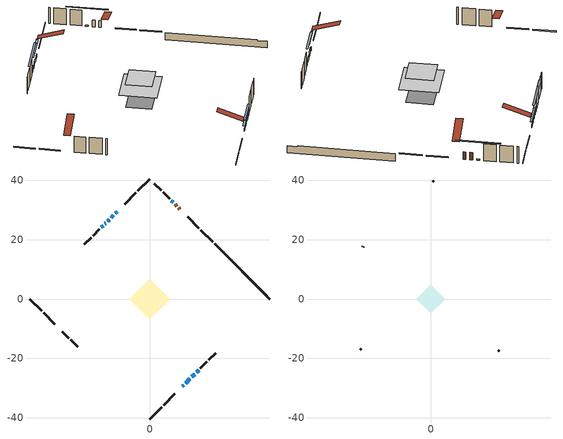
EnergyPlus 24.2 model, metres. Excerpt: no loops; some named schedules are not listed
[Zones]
conditioned space
 floor adiabatic (AdiabaticFloorConstruction): -6.86,0 0,6.86 6.86,0 0,-6.86 z2.77
 floor foundation (Slab1 construction): -4.63,0.12 -0.12,4.63 4.63,-0.12 0.12,-4.63 z-1.86
 wall outside (RimJoist1 construction): 0,-40.35 3.98,-36.38 / -40.35,0 -36.38,-3.98 / 0,40.35 -3.98,36.38 / 21.16,19.19 17.18,23.17 z0.33:0.63
 wall outside (RimJoist2 construction): 4.63,-35.72 8.43,-31.92 / -35.72,-4.63 -31.92,-8.43 / -4.63,35.72 -8.43,31.92 / 16.53,23.83 12.73,27.63 z0.33:0.63
 wall outside (AdiabaticWallConstruction 1): 10.17,30.18 9.74,30.62 / 9.08,31.27 8.51,31.85 z0.33:2.36
 wall outside (AdiabaticWallConstruction): 10.99,-29.36 11.42,-28.93 z0.33:1.09; 7.85,32.5 7.31,33.04 / -15.72,24.63 -16.26,24.09 z0.33:0.69; -10.99,29.36 -11.57,28.79 / -12.22,28.13 -13.01,27.34 z0.33:1.25; 12.08,-28.28 13.48,-26.87 z0.33:1.85; -13.67,26.68 -14.16,26.2 / -14.81,25.54 -15.06,25.29 / 14.14,-26.22 15.08,-25.27 / 15.74,-24.62 16.4,-23.96 z0.33:1.55
 wall outside (Wall1 construction): 17.05,-23.3 19.19,-21.17 / -29.36,-10.99 -27.23,-13.12 / -16.92,23.44 -19.05,21.31 / 6.66,33.7 4.52,35.83 z0.33:5.21
 wall outside (Wall2 construction): 19.84,-20.51 22.12,-18.23 / -26.57,-13.78 -24.29,-16.06 / -19.7,20.65 -21.99,18.37 / 3.87,36.49 1.59,38.77 z0.33:5.21
 wall foundation (FoundationWall1 construction): 21.82,18.54,-1.86 21.82,18.54,0.33 38.5,1.85,0.33 38.5,1.85,0.12 40.35,0,0.12 40.35,0,-1.86
 window (WindowConstruction 7): 10.99,-29.36 11.42,-28.93 z0.33:1.09
 window (WindowConstruction 9): 7.85,32.5 7.31,33.04 z0.33:0.69
 window (WindowConstruction): -10.99,29.36 -11.57,28.79 z0.33:1.24
 window (WindowConstruction 1): -12.22,28.13 -13.01,27.34 z0.33:1.24
 window (WindowConstruction 2): 12.08,-28.27 13.48,-26.87 z0.33:1.85
 window (WindowConstruction 3): -13.67,26.68 -14.16,26.2 z0.33:1.55
 window (WindowConstruction 4): -14.81,25.54 -15.06,25.29 z0.33:1.55
 window (WindowConstruction 5): 14.14,-26.22 15.08,-25.27 z0.33:1.55
 window (WindowConstruction 6): 15.74,-24.62 16.4,-23.96 z0.33:1.55
 window (WindowConstruction 8): -15.72,24.63 -16.26,24.09 z0.33:0.69
 door (Door): 10.17,30.18 9.74,30.62 z0.33:2.36
 door (Door 1): 9.08,31.27 8.51,31.85 z0.33:2.36
 ceiling adiabatic (AdiabaticFloorConstruction): 0,-6.86 6.86,0 0,6.86 -6.86,0 z2.77
attic - vented
 floor to conditioned space (Floor1 construction Reversed): -4.85,0 0,4.85 4.85,0 0,-4.85 z5.21
 wall outside (Wall3 construction): 22.78,-17.57 23.05,-17.3 / -23.64,-16.72 -23.36,-16.99 / -22.64,17.71 -22.91,17.44 / 0.93,39.42 0.66,39.7 z0.33:5.21
 roof outside (Roof1 construction): 10.33,-30.02,5.21 5.61,-25.3,7.43 4.37,-26.54,7.43 9.09,-31.26,5.21; -30.02,-10.33,5.21 -25.3,-5.61,7.43 -26.54,-4.37,7.43 -31.26,-9.09,5.21; -10.33,30.02,5.21 -5.61,25.3,7.43 -4.37,26.54,7.43 -9.09,31.26,5.21; 10.83,29.53,5.21 6.1,24.8,7.43 7.35,23.56,7.43 12.07,28.28,5.21
shading: 13.29,-27.07 9.12,-31.23 9.41,-31.52 13.58,-27.36 z3.73; 3.72,36.63 11.44,28.91 11.73,29.2 4.01,36.92 z5.77; -13.43,26.92 -9.12,31.23 -9.41,31.52 -13.72,27.21 z3.88; -14.88,25.47 -10.36,30 -10.65,30.29 -15.17,25.76 z3.88; 15.35,-25.01 10.21,-30.14 10.5,-30.43 15.64,-25.3 z4.49; -19.85,20.5 -12.13,28.23 -12.42,28.52 -20.14,20.79 z5.77
[Building]
Building 1: Terrain=Suburbs
[Site:Location]
Erieau AUT_ON: Latitude {deg}=42.25; Longitude {deg}=-81.9; Time Zone {hr}=-5; Elevation {m}=178; Keep Site Location Information=Yes
[Site:GroundTemperature:Shallow]
5.2292, 3.30147, 3.1471, 4.0619, 7.73432, 11.3896, 14.5586, 16.5661, 16.7366, 15.1039, 12.0157, 8.47254
[Site:WaterMainsTemperature]
Calculation Method=Schedule; Temperature Schedule=mains temperature schedule
[Material] Roughness=Rough; Thermal Absorptance=0.9
Name | Thickness {m} | Conductivity {W/m-K} | Density {kg/m3} | Specific Heat {J/kg-K} | Solar Absorptance | Visible Absorptance
asphalt or fiberglass shingles | 0.00635 | 0.162714 | 1121.4 | 1465.45 | 0.4 | 0.4
ceiling loosefill ins | 0.254 | 0.0480833 | 16.02 | 1046.75 | 0.7 | 0.7
ceiling stud and cavity | 0.1397 | 0.0991714 | 65.682 | 1177.47 | 0.7 | 0.7
concrete 4.0 in. | 0.1016 | 1.803125 | 2242.8 | 837.4 | 0.7 | 0.7
concrete 8.0 in. | 0.2032 | 1.803125 | 2242.8 | 837.4 | 0.7 | 0.7
door material | 0.04445 | 0.0451087 | 512.64 | 1214.23 | 0.7 | 0.7
door material 1 | 0.04445 | 0.053851 | 512.64 | 1214.23 | 0.7 | 0.7
exterior vertical ins | 0.0454343 | 0.029427 | 32.04 | 1214.23 | 0.7 | 0.7
floor covering | 0.0127 | 0.0433444 | 54.468 | 1339.84 | 0.6 | 0.6
floor rigid ins; wall rigid ins | 0.512978 | 0.029427 | 32.04 | 1214.23 | 0.7 | 0.7
floor stud and cavity | 0.1397 | 1.75129 | 37.0049 | 1207.88 | 0.7 | 0.7
furniture material conditioned space 1 | 0.1524 | 0.115458 | 640.8 | 1214.23 | 0.6 | 0.6
gypsum board | 0.0127 | 0.160291 | 801 | 837.4 | 0.6 | 0.6
gypsum board 1 | 0.0127 | 0.160291 | 801 | 837.4 | 0.7 | 0.7
osb sheathing 0.5 in. | 0.0127 | 0.115458 | 512.64 | 1214.23 | 0.7 | 0.7
osb sheathing 0.75 in. | 0.01905 | 0.115458 | 512.64 | 1214.23 | 0.7 | 0.7
osb sheathing 2.0 in. | 0.0508 | 0.115458 | 512.64 | 1214.23 | 0.7 | 0.7
rim joist rigid ins | 0.051816 | 0.029427 | 32.04 | 1214.23 | 0.7 | 0.7
rim joist stud and cavity | 0.0508 | 0.0293615 | 125.044 | 1163.47 | 0.6 | 0.6
rim joist stud and cavity 1 | 0.0508 | 0.256263 | 125.044 | 1163.47 | 0.6 | 0.6
wall stud and cavity | 0.1397 | 0.0828166 | 139.0536 | 1170.24 | 0.7 | 0.7
wall stud and cavity 1 | 0.1397 | 0.0947891 | 139.0536 | 1170.24 | 0.7 | 0.7
wall stud and cavity 2 | 0.0889 | 6.1454 | 50.32683 | 1063.81 | 0.6 | 0.6
wall stud and cavity 3 | 0.0889 | 0.380278 | 52.3479 | 1209.89 | 0.7 | 0.7
wall stud and cavity 4 | 0.0889 | 0.391764 | 83.0341 | 1211.67 | 0.7 | 0.7
wood siding | 0.0254 | 0.102417 | 544.68 | 1172.36 | 0.4 | 0.4
wood siding 1 | 0.00254 | 0.102417 | 544.68 | 1172.36 | 0.4 | 0.4
wood siding 2; wood siding 3; wood siding 4 | 0.0254 | 0.102417 | 544.68 | 1172.36 | 0.7 | 0.7
[WindowMaterial:SimpleGlazingSystem]
Name | U-Factor {W/m2-K} | Solar Heat Gain Coefficient
WindowMaterial | 5.047742 | 0.63
WindowMaterial 1 | 4.73034 | 0.65
WindowMaterial 2 | 3.74067 | 0.71
WindowMaterial 3 | 4.95519 | 0.64
WindowMaterial 4 | 5.6621 | 0.6
WindowMaterial 5 | 4.34197 | 0.67
WindowMaterial 6 | 4.66845 | 0.66
WindowMaterial 7 | 1.98105 | 0.56
WindowMaterial 8 | 6.57399 | 0.56
[Construction]
AdiabaticFloorConstruction: floor stud and cavity, floor rigid ins, osb sheathing 0.75 in., floor covering
AdiabaticWallConstruction: wood siding 3, wall rigid ins, wall stud and cavity 3, gypsum board
AdiabaticWallConstruction 1: wood siding 4, wall rigid ins, wall stud and cavity 3, gypsum board
Door: door material
Door 1: door material 1
Floor1 construction Reversed: gypsum board, ceiling stud and cavity, ceiling loosefill ins
FoundationWall1 construction: concrete 8.0 in., gypsum board 1
furniture construction conditioned space 1: furniture material conditioned space 1
PartitionWallConstruction: gypsum board, wall stud and cavity 4, gypsum board
RimJoist1 construction: wood siding 2, osb sheathing 2.0 in., rim joist stud and cavity
RimJoist2 construction: wood siding 2, rim joist rigid ins, osb sheathing 2.0 in., rim joist stud and cavity 1
Roof1 construction: asphalt or fiberglass shingles
Slab1 construction: concrete 4.0 in.
Wall1 construction: wood siding, osb sheathing 0.5 in., wall stud and cavity, gypsum board
Wall2 construction: wood siding, osb sheathing 0.5 in., wall stud and cavity 1, gypsum board
Wall3 construction: wood siding 1, wall stud and cavity 2
WindowConstruction: WindowMaterial
WindowConstruction 1: WindowMaterial 1
WindowConstruction 2: WindowMaterial 2
WindowConstruction 3: WindowMaterial 3
WindowConstruction 4: WindowMaterial 4
WindowConstruction 5: WindowMaterial 5
WindowConstruction 6: WindowMaterial 6
WindowConstruction 7: WindowMaterial 7
WindowConstruction 8; WindowConstruction 9: WindowMaterial 8
[Zone] Multiplier=1; Part of Total Floor Area=Yes
Name | Volume {m3}
attic - vented | 16.9877
conditioned space | 346.2
[Space]
Name | Zone | Volume {m3}
attic - vented 1 | attic - vented | 16.9877
conditioned space 1 | conditioned space | 346.2
[ZoneInfiltration:EffectiveLeakageArea]
infil attic - vented 1: Zone or Space=attic - vented 1; Schedule=Always On Discrete; Effective Air Leakage Area {cm2}=2256.48; Stack Coefficient=0.000493919; Wind Coefficient=1.50158e-05
[ZoneMixing]
whole house fan mix: Zone or Space=attic - vented; Schedule=Always On Continuous; Design Flow Rate Calculation Method=Flow/Zone; Design Flow Rate {m3/s}=0; Source Zone or Space=conditioned space
[SurfaceProperty:ExposedFoundationPerimeter]
Slab1: Exposed Perimeter Calculation Method=TotalExposedPerimeter; Total Exposed Perimeter {m}=26.214
[InternalMass] Zone or ZoneList=conditioned space; Space or SpaceList=conditioned space 1
Name | Construction | Surface Area {m2}
furniture mass conditioned space 1 | furniture construction conditioned space 1 | 54.7681
partition wall mass | PartitionWallConstruction | 136.92
[Lights]
interior lighting: Zone or ZoneList or Space or SpaceList=conditioned space 1; Schedule=interior lighting schedule; Design Level Calculation Method=LightingLevel; Lighting Level {W}=343.2; Return Air Fraction=0; Fraction Radiant=0.6; Fraction Visible=0.2; Fraction Replaceable=1
[People]
occupants: Zone or ZoneList or Space or SpaceList=conditioned space 1; Number of People Schedule=occupants schedule; Number of People Calculation Method=People; Number of People=3; Fraction Radiant=0.314171; Sensible Heat Fraction=0.56303; Activity Level Schedule=occupants activity schedule; Carbon Dioxide Generation Rate {m3/s-W}=0; Enable ASHRAE 55 Comfort Warnings=No; Mean Radiant Temperature Calculation Type=EnclosureAveraged
[ElectricEquipment] Zone or ZoneList or Space or SpaceList=conditioned space 1; Design Level Calculation Method=EquipmentLevel
Name | Schedule | Design Level {W} | Fraction Latent | Fraction Radiant | Fraction Lost
clothes dryer | clothes dryer schedule | 140.772 | 0.015 | 0.081 | 0.85
clothes washer | clothes washer schedule | 32.1985 | 0.03 | 0.162 | 0.7
cooking range | cooking range schedule | 215.147 | 0.08 | 0.432 | 0.2
dishwasher | dishwasher schedule | 66.8632 | 0.3 | 0.18 | 0.4
fridge | fridge schedule | 72.9452 | 0 | 0.6 | 0
mech vent bath fan 0 | mech vent bath fan 0 schedule | 50.2 | 0 | 0 | 1
mech vent house fan | mech vent house fan schedule | 0 | 0 | 0 | 1
mech vent house fan cfis | mech vent house fan cfis schedule | 0 | 0 | 0 | 0
misc plug loads | misc plug loads schedule | 494.7 | 0.045 | 0.513 | 0.1
whole house fan | Always On Discrete | 0 | 0 | 0 | 1
[OtherEquipment] Zone or ZoneList or Space or SpaceList=conditioned space 1; Design Level Calculation Method=EquipmentLevel
Name | Fuel Type | Schedule | Design Level {W} | Fraction Latent | Fraction Radiant | Fraction Lost
clothes dryer 1 | Electricity | clothes dryer schedule | 0 | 0.015 | 0.081 | 0.85
cooking range 1 | Electricity | cooking range schedule | 0 | 0.08 | 0.432 | 0.2
general water use latent | None | general water use schedule | 62.594 | 1 | 0 | 0
general water use sensible | None | general water use schedule | -61.6891 | 0 | 0.6 | 0
mech vent house fan latent load | None | Always On Discrete | 0 | 1 | 0 | 0
mech vent house fan sensible load | None | Always On Discrete | 0 | 0 | 0 | 0
water heater energy adjustment1 | NaturalGas | Always On Discrete | 0.01 | 0 | 0 | 1
[ZoneInfiltration:DesignFlowRate] Zone or ZoneList or Space or SpaceList=conditioned space 1; Schedule=Always On Discrete; Design Flow Rate Calculation Method=Flow/Zone; Design Flow Rate {m3/s}=0
infil flow; natural vent flow; whole house fan flow
[AvailabilityManager:Scheduled]
central ac and furnace airloop Availability Manager: Schedule=Always On Discrete
[Foundation:Kiva]
Foundation Kiva 1: Initial Indoor Air Temperature {C}=18; Wall Height Above Grade {m}=0.329976; Wall Depth Below Slab {m}=0.2032; Custom Block Material Name 1=exterior vertical ins; Custom Block Depth 1 {m}=2.189988; Custom Block X Position 1 {m}=0.2159; Custom Block Z Position 1 {m}=0
[Foundation:Kiva:Settings]
Soil Conductivity {W/m-K}=0.849921; Soil Density {kg/m3}=1842.3; Soil Specific Heat {J/kg-K}=418.7; Ground Solar Absorptivity=0.9; Ground Thermal Absorptivity=0.9; Ground Surface Roughness {m}=0.03; Far-Field Width {m}=40; Deep-Ground Boundary Condition=ZeroFlux; Deep-Ground Depth {m}=40; Minimum Cell Dimension {m}=0.2; Maximum Cell Growth Coefficient=3; Simulation Timestep=Timestep
[Exterior:Lights]
exterior lighting: Schedule=exterior lighting schedule; Design Level {W}=75.6
[EnergyManagementSystem:GlobalVariable]
central_ac_and_furnace_airloop_Fan_RTF
infil_program_Qfan
infil_program_Qinf
natural_vent_program_Qnv
natural_vent_program_Qwhf
[EnergyManagementSystem:Sensor]
Name | Output:Variable or Output:Meter Index Key | Output:Variable or Output:Meter
airflow_gain | infil flow | Infiltration Sensible Heat Gain Energy
airflow_gain_1 | natural vent flow | Infiltration Sensible Heat Gain Energy
airflow_gain_2 | whole house fan flow | Infiltration Sensible Heat Gain Energy
airflow_loss | infil flow | Infiltration Sensible Heat Loss Energy
airflow_loss_1 | natural vent flow | Infiltration Sensible Heat Loss Energy
airflow_loss_2 | whole house fan flow | Infiltration Sensible Heat Loss Energy
clg_load_cond |  | Cooling:EnergyTransfer:Zone:CONDITIONED SPACE
clg_sp_s; clg_sp_s_1 | cooling setpoint | Schedule Value
clothes_dryer_exhaust_0_sch_s | clothes dryer exhaust 0 schedule | Schedule Value
cool_season | cooling season schedule | Schedule Value
htg_load_cond |  | Heating:EnergyTransfer:Zone:CONDITIONED SPACE
htg_sp_s; htg_sp_s_1 | heating setpoint | Schedule Value
ig_ee_conv | clothes dryer | Electric Equipment Convective Heating Energy
ig_ee_conv_2 | cooking range | Electric Equipment Convective Heating Energy
ig_ee_conv_4 | fridge | Electric Equipment Convective Heating Energy
ig_ee_conv_5 | misc plug loads | Electric Equipment Convective Heating Energy
ig_ee_conv_6 | whole house fan | Electric Equipment Convective Heating Energy
ig_ee_rad | clothes dryer | Electric Equipment Radiant Heating Energy
ig_ee_rad_2 | cooking range | Electric Equipment Radiant Heating Energy
ig_ee_rad_4 | fridge | Electric Equipment Radiant Heating Energy
ig_ee_rad_5 | misc plug loads | Electric Equipment Radiant Heating Energy
ig_ee_rad_6 | whole house fan | Electric Equipment Radiant Heating Energy
ig_lgt_conv | interior lighting | Lights Convective Heating Energy
ig_lgt_rad | interior lighting | Lights Radiant Heating Energy
ig_lgt_vis | interior lighting | Lights Visible Radiation Heating Energy
ig_oe_conv | clothes dryer 1 | Other Equipment Convective Heating Energy
ig_oe_conv_1 | cooking range 1 | Other Equipment Convective Heating Energy
ig_oe_conv_2 | general water use latent | Other Equipment Convective Heating Energy
ig_oe_conv_3 | general water use sensible | Other Equipment Convective Heating Energy
ig_oe_conv_4 | water heater energy adjustment1 | Other Equipment Convective Heating Energy
ig_oe_rad | clothes dryer 1 | Other Equipment Radiant Heating Energy
ig_oe_rad_1 | cooking range 1 | Other Equipment Radiant Heating Energy
ig_oe_rad_2 | general water use latent | Other Equipment Radiant Heating Energy
ig_oe_rad_3 | general water use sensible | Other Equipment Radiant Heating Energy
ig_oe_rad_4 | water heater energy adjustment1 | Other Equipment Radiant Heating Energy
ig_ppl_conv | occupants | People Convective Heating Energy
ig_ppl_rad | occupants | People Radiant Heating Energy
im_conv | furniture mass conditioned space 1 | Surface Inside Face Convection Heat Gain Energy
im_conv_1 | partition wall mass | Surface Inside Face Convection Heat Gain Energy
im_ig | furniture mass conditioned space 1 | Surface Inside Face Internal Gains Radiation Heat Gain Energy
im_ig_1 | partition wall mass | Surface Inside Face Internal Gains Radiation Heat Gain Energy
im_lgt | furniture mass conditioned space 1 | Surface Inside Face Lights Radiation Heat Gain Energy
im_lgt_1 | partition wall mass | Surface Inside Face Lights Radiation Heat Gain Energy
im_sol | furniture mass conditioned space 1 | Surface Inside Face Solar Radiation Heat Gain Energy
im_sol_1 | partition wall mass | Surface Inside Face Solar Radiation Heat Gain Energy
im_surf | furniture mass conditioned space 1 | Surface Inside Face Net Surface Thermal Radiation Heat Gain Energy
im_surf_1 | partition wall mass | Surface Inside Face Net Surface Thermal Radiation Heat Gain Energy
mech_vent_bath_fan_0_sch_s | mech vent bath fan 0 schedule | Schedule Value
mv_conv | mech vent bath fan 0 | Electric Equipment Convective Heating Energy
mv_conv_1 | mech vent house fan | Electric Equipment Convective Heating Energy
mv_conv_2 | mech vent house fan cfis | Electric Equipment Convective Heating Energy
mv_conv_3 | mech vent house fan latent load | Other Equipment Convective Heating Energy
mv_conv_4 | mech vent house fan sensible load | Other Equipment Convective Heating Energy
mv_rad | mech vent bath fan 0 | Electric Equipment Radiant Heating Energy
mv_rad_1 | mech vent house fan | Electric Equipment Radiant Heating Energy
mv_rad_2 | mech vent house fan cfis | Electric Equipment Radiant Heating Energy
mv_rad_3 | mech vent house fan latent load | Other Equipment Radiant Heating Energy
mv_rad_4 | mech vent house fan sensible load | Other Equipment Radiant Heating Energy
natural_vent_s | natural vent schedule | Schedule Value
out_pb_s |  | Site Outdoor Air Barometric Pressure
out_wt_s |  | Site Outdoor Air Humidity Ratio
site_vw_s |  | Site Wind Speed
ss_back_out | Window1 | Surface Window Shortwave from Zone Back Out Window Heat Transfer Rate
ss_back_out_1 | Window10 | Surface Window Shortwave from Zone Back Out Window Heat Transfer Rate
ss_back_out_2 | Window2 | Surface Window Shortwave from Zone Back Out Window Heat Transfer Rate
ss_back_out_3 | Window3 | Surface Window Shortwave from Zone Back Out Window Heat Transfer Rate
ss_back_out_4 | Window4 | Surface Window Shortwave from Zone Back Out Window Heat Transfer Rate
ss_back_out_5 | Window5 | Surface Window Shortwave from Zone Back Out Window Heat Transfer Rate
ss_back_out_6 | Window6 | Surface Window Shortwave from Zone Back Out Window Heat Transfer Rate
ss_back_out_7 | Window7 | Surface Window Shortwave from Zone Back Out Window Heat Transfer Rate
ss_back_out_8 | Window8 | Surface Window Shortwave from Zone Back Out Window Heat Transfer Rate
ss_back_out_9 | Window9 | Surface Window Shortwave from Zone Back Out Window Heat Transfer Rate
ss_conv | Door1 | Surface Inside Face Convection Heat Gain Energy
ss_conv_1 | Door2 | Surface Inside Face Convection Heat Gain Energy
ss_conv_10 | Window8 | Surface Inside Face Convection Heat Gain Energy
ss_conv_11 | Window9 | Surface Inside Face Convection Heat Gain Energy
ss_conv_2 | Window1 | Surface Inside Face Convection Heat Gain Energy
ss_conv_3 | Window10 | Surface Inside Face Convection Heat Gain Energy
ss_conv_4 | Window2 | Surface Inside Face Convection Heat Gain Energy
ss_conv_5 | Window3 | Surface Inside Face Convection Heat Gain Energy
ss_conv_6 | Window4 | Surface Inside Face Convection Heat Gain Energy
ss_conv_7 | Window5 | Surface Inside Face Convection Heat Gain Energy
ss_conv_8 | Window6 | Surface Inside Face Convection Heat Gain Energy
ss_conv_9 | Window7 | Surface Inside Face Convection Heat Gain Energy
ss_ig | Door1 | Surface Inside Face Internal Gains Radiation Heat Gain Energy
ss_ig_1 | Door2 | Surface Inside Face Internal Gains Radiation Heat Gain Energy
ss_ig_10 | Window8 | Surface Inside Face Internal Gains Radiation Heat Gain Energy
ss_ig_11 | Window9 | Surface Inside Face Internal Gains Radiation Heat Gain Energy
ss_ig_2 | Window1 | Surface Inside Face Internal Gains Radiation Heat Gain Energy
ss_ig_3 | Window10 | Surface Inside Face Internal Gains Radiation Heat Gain Energy
ss_ig_4 | Window2 | Surface Inside Face Internal Gains Radiation Heat Gain Energy
ss_ig_5 | Window3 | Surface Inside Face Internal Gains Radiation Heat Gain Energy
ss_ig_6 | Window4 | Surface Inside Face Internal Gains Radiation Heat Gain Energy
ss_ig_7 | Window5 | Surface Inside Face Internal Gains Radiation Heat Gain Energy
ss_ig_8 | Window6 | Surface Inside Face Internal Gains Radiation Heat Gain Energy
ss_ig_9 | Window7 | Surface Inside Face Internal Gains Radiation Heat Gain Energy
ss_lgt | Door1 | Surface Inside Face Lights Radiation Heat Gain Energy
ss_lgt_1 | Door2 | Surface Inside Face Lights Radiation Heat Gain Energy
ss_sol | Door1 | Surface Inside Face Solar Radiation Heat Gain Energy
ss_sol_1 | Door2 | Surface Inside Face Solar Radiation Heat Gain Energy
ss_surf | Door1 | Surface Inside Face Net Surface Thermal Radiation Heat Gain Energy
ss_surf_1 | Door2 | Surface Inside Face Net Surface Thermal Radiation Heat Gain Energy
ss_surf_10 | Window8 | Surface Inside Face Net Surface Thermal Radiation Heat Gain Energy
ss_surf_11 | Window9 | Surface Inside Face Net Surface Thermal Radiation Heat Gain Energy
ss_surf_2 | Window1 | Surface Inside Face Net Surface Thermal Radiation Heat Gain Energy
ss_surf_3 | Window10 | Surface Inside Face Net Surface Thermal Radiation Heat Gain Energy
ss_surf_4 | Window2 | Surface Inside Face Net Surface Thermal Radiation Heat Gain Energy
ss_surf_5 | Window3 | Surface Inside Face Net Surface Thermal Radiation Heat Gain Energy
ss_surf_6 | Window4 | Surface Inside Face Net Surface Thermal Radiation Heat Gain Energy
ss_surf_7 | Window5 | Surface Inside Face Net Surface Thermal Radiation Heat Gain Energy
ss_surf_8 | Window6 | Surface Inside Face Net Surface Thermal Radiation Heat Gain Energy
ss_surf_9 | Window7 | Surface Inside Face Net Surface Thermal Radiation Heat Gain Energy
ss_trans_in | Window1 | Surface Window Transmitted Solar Radiation Rate
ss_trans_in_1 | Window10 | Surface Window Transmitted Solar Radiation Rate
ss_trans_in_2 | Window2 | Surface Window Transmitted Solar Radiation Rate
ss_trans_in_3 | Window3 | Surface Window Transmitted Solar Radiation Rate
ss_trans_in_4 | Window4 | Surface Window Transmitted Solar Radiation Rate
ss_trans_in_5 | Window5 | Surface Window Transmitted Solar Radiation Rate
ss_trans_in_6 | Window6 | Surface Window Transmitted Solar Radiation Rate
ss_trans_in_7 | Window7 | Surface Window Transmitted Solar Radiation Rate
ss_trans_in_8 | Window8 | Surface Window Transmitted Solar Radiation Rate
ss_trans_in_9 | Window9 | Surface Window Transmitted Solar Radiation Rate
ss_trans_out | Window1 | Surface Inside Face Initial Transmitted Diffuse Transmitted Out Window Solar Radiation Rate
ss_trans_out_1 | Window10 | Surface Inside Face Initial Transmitted Diffuse Transmitted Out Window Solar Radiation Rate
ss_trans_out_2 | Window2 | Surface Inside Face Initial Transmitted Diffuse Transmitted Out Window Solar Radiation Rate
ss_trans_out_3 | Window3 | Surface Inside Face Initial Transmitted Diffuse Transmitted Out Window Solar Radiation Rate
ss_trans_out_4 | Window4 | Surface Inside Face Initial Transmitted Diffuse Transmitted Out Window Solar Radiation Rate
ss_trans_out_5 | Window5 | Surface Inside Face Initial Transmitted Diffuse Transmitted Out Window Solar Radiation Rate
ss_trans_out_6 | Window6 | Surface Inside Face Initial Transmitted Diffuse Transmitted Out Window Solar Radiation Rate
ss_trans_out_7 | Window7 | Surface Inside Face Initial Transmitted Diffuse Transmitted Out Window Solar Radiation Rate
ss_trans_out_8 | Window8 | Surface Inside Face Initial Transmitted Diffuse Transmitted Out Window Solar Radiation Rate
ss_trans_out_9 | Window9 | Surface Inside Face Initial Transmitted Diffuse Transmitted Out Window Solar Radiation Rate
s_conv | Floor1 | Surface Inside Face Convection Heat Gain Energy
s_conv_1 | FoundationWall1 | Surface Inside Face Convection Heat Gain Energy
s_conv_10 | RimJoist2:315 | Surface Inside Face Convection Heat Gain Energy
s_conv_11 | RimJoist2:45 | Surface Inside Face Convection Heat Gain Energy
s_conv_12 | Slab1 | Surface Inside Face Convection Heat Gain Energy
s_conv_13 | Wall1:135 | Surface Inside Face Convection Heat Gain Energy
s_conv_14 | Wall1:225 | Surface Inside Face Convection Heat Gain Energy
s_conv_15 | Wall1:315 | Surface Inside Face Convection Heat Gain Energy
s_conv_16 | Wall1:45 | Surface Inside Face Convection Heat Gain Energy
s_conv_17 | Wall2:135 | Surface Inside Face Convection Heat Gain Energy
s_conv_18 | Wall2:225 | Surface Inside Face Convection Heat Gain Energy
s_conv_19 | Wall2:315 | Surface Inside Face Convection Heat Gain Energy
s_conv_2 | inferred conditioned ceiling | Surface Inside Face Convection Heat Gain Energy
s_conv_20 | Wall2:45 | Surface Inside Face Convection Heat Gain Energy
s_conv_3 | inferred conditioned floor | Surface Inside Face Convection Heat Gain Energy
s_conv_4 | RimJoist1:135 | Surface Inside Face Convection Heat Gain Energy
s_conv_5 | RimJoist1:225 | Surface Inside Face Convection Heat Gain Energy
s_conv_6 | RimJoist1:315 | Surface Inside Face Convection Heat Gain Energy
s_conv_7 | RimJoist1:45 | Surface Inside Face Convection Heat Gain Energy
s_conv_8 | RimJoist2:135 | Surface Inside Face Convection Heat Gain Energy
s_conv_9 | RimJoist2:225 | Surface Inside Face Convection Heat Gain Energy
s_ig | Floor1 | Surface Inside Face Internal Gains Radiation Heat Gain Energy
s_ig_1 | FoundationWall1 | Surface Inside Face Internal Gains Radiation Heat Gain Energy
s_ig_10 | RimJoist2:315 | Surface Inside Face Internal Gains Radiation Heat Gain Energy
s_ig_11 | RimJoist2:45 | Surface Inside Face Internal Gains Radiation Heat Gain Energy
s_ig_12 | Slab1 | Surface Inside Face Internal Gains Radiation Heat Gain Energy
s_ig_13 | Wall1:135 | Surface Inside Face Internal Gains Radiation Heat Gain Energy
s_ig_14 | Wall1:225 | Surface Inside Face Internal Gains Radiation Heat Gain Energy
s_ig_15 | Wall1:315 | Surface Inside Face Internal Gains Radiation Heat Gain Energy
s_ig_16 | Wall1:45 | Surface Inside Face Internal Gains Radiation Heat Gain Energy
s_ig_17 | Wall2:135 | Surface Inside Face Internal Gains Radiation Heat Gain Energy
s_ig_18 | Wall2:225 | Surface Inside Face Internal Gains Radiation Heat Gain Energy
